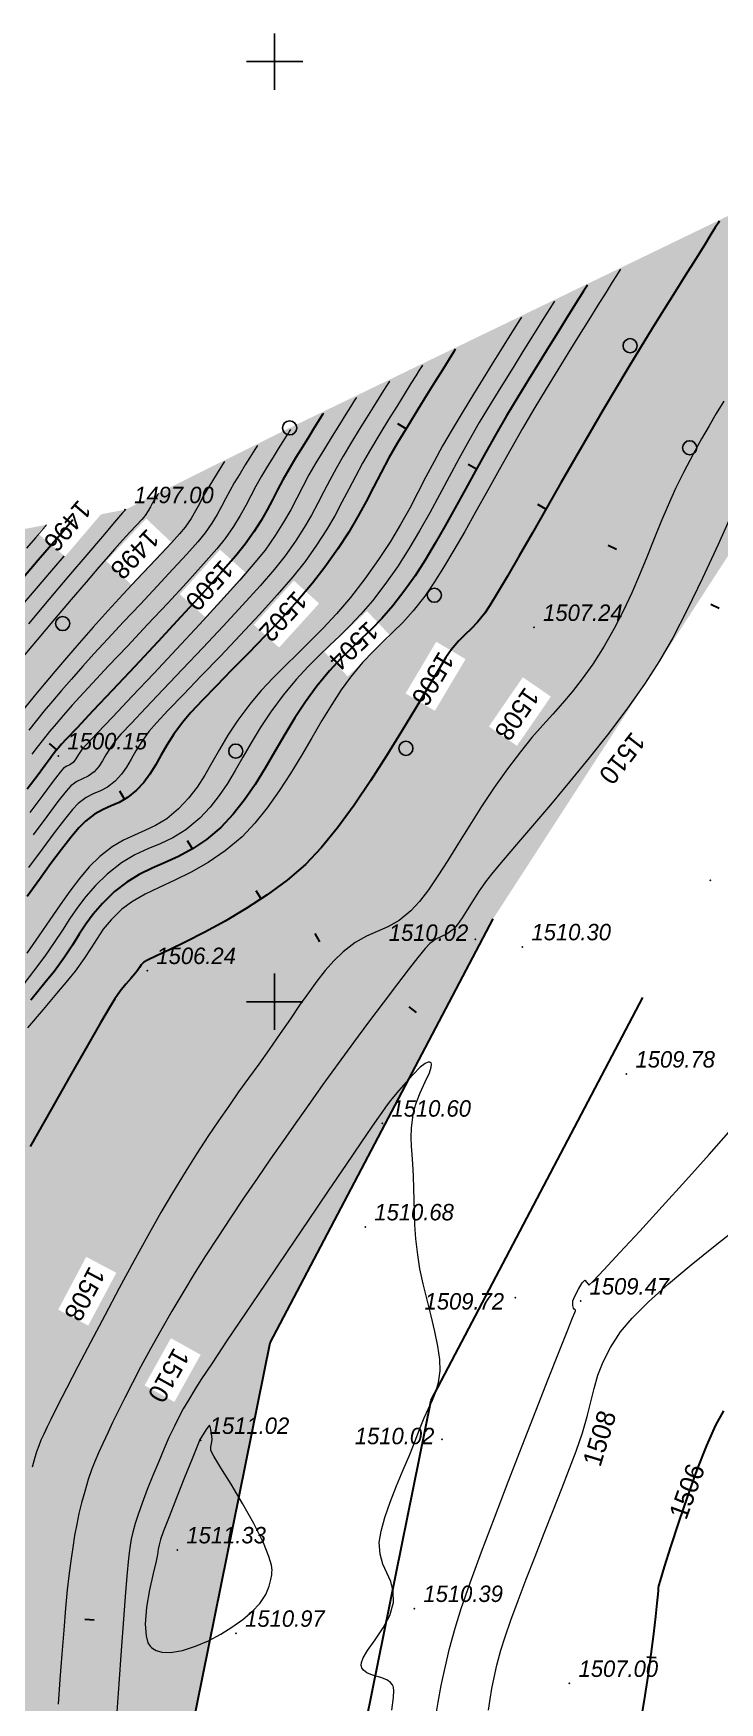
# Model space of a CAD drawing. Header units: millimetres. Extents: x 474337 to 1180020, y 4124662 to 4776603.
# Drawn here: x 911457 to 947962, y 4556261 to 4645040 of the extents above; entities that cross this region are included whole.
import ezdxf

# ---------------------------------------------------------------- set-up
doc = ezdxf.new("R2010")
doc.units = ezdxf.units.MM
doc.header["$PDMODE"] = 32
doc.header["$PDSIZE"] = 0.33
for name, color, linetype in [('(001) Сетка', 92, 'Continuous'), ('(004) Точки рельефа', 7, 'Continuous'), ('(031) Горизонтали', 42, 'Continuous'), ('(038) Деревья', 7, 'Continuous')]:
    doc.layers.add(name, color=color, linetype=linetype)
doc.layers.add('(032) Горизонтали утолщенные', color=32, linetype='Continuous', lineweight=30)
doc.layers.add('(042) Бергштрих11', color=32, linetype='Continuous', lineweight=30)
doc.styles.add('D-431', font='')
doc.styles.add('P-131', font='')
doc.styles.get('D-431').set_extended_font_data('D431', italic=True)
doc.styles.get('P-131').set_extended_font_data('P131')

# ---------------------------------------------------------------- blocks, each defined once
blk = doc.blocks.new('d')
at = {"layer": '(038) Деревья'}
blk.add_ellipse((0, 0), major_axis=(0.265, 0.265), ratio=1, start_param=5.497787, end_param=11.780972, dxfattribs=at)
blk = doc.blocks.new('Setka')
at = {"layer": '(001) Сетка'}
for p, q in [((0, 1.5), (0, -1.5)), ((-1.5, 0), (1.5, 0))]:
    blk.add_line(p, q, dxfattribs=at)

msp = doc.modelspace()

# ---------------------------------------------------------------- hatches: boundary and pattern name
at = {"lineweight": 30}
h = msp.add_hatch(color=74, dxfattribs=at)
h.dxf.hatch_style = 1
h.paths.add_polyline_path([(633175, 4349371), (632445, 4350958), (636357, 4352757), (637141, 4351054), (640648, 4352543), (648947, 4356956), (669587, 4356956), (677876, 4361936), (686916, 4370366), (689024, 4372969), (689326, 4374683), (688120, 4377668), (687868, 4380547), (691128, 4386945), (699101, 4396791), (709954, 4406912), (729810, 4426767), (742406, 4440276), (758684, 4456553), (772811, 4469273), (783394, 4478802), (785866, 4481107), (794074, 4490889), (799709, 4497372), (803431, 4500076), (805225, 4502291), (806413, 4502565), (810168, 4501629), (811415, 4501716), (813289, 4504601), (813465, 4507957), (812972, 4511068), (818452, 4519193), (823656, 4525620), (832236, 4532567), (844049, 4539949), (853922, 4545649), (876870, 4557851), (908020, 4557851), (917859, 4544794), (924047, 4575388), (935917, 4597951), (965442, 4643567), (925088, 4624056), (916353, 4619712), (892616, 4615150), (870021, 4612401), (847687, 4604139), (831189, 4600503), (795360, 4594192), (785632, 4597934), (778244, 4576750), (768574, 4559771), (754716, 4534815), (737097, 4503664), (720556, 4477258), (698516, 4449781), (678903, 4431955), (663271, 4417420), (630887, 4381491), (612878, 4367449), (597764, 4350308), (601698, 4342800), (603635, 4339695), (581991, 4325721), (577817, 4320688), (569860, 4303729), (566258, 4292434), (567003, 4287025), (569794, 4277604), (568791, 4289068), (570228, 4292149), (573306, 4295568), (590395, 4304275), (594338, 4310347), (599670, 4313551), (605802, 4315080), (607943, 4326094), (611205, 4332781), (613371, 4335024), (616991, 4338773), (615686, 4344424), (632566, 4349112)])

# ---------------------------------------------------------------- linework, layer by layer
at = {"layer": '(004) Точки рельефа', "linetype": 'ByBlock', "lineweight": -2}
for p in [(916338, 4619705, 1495486), (938091, 4613443, 1505725), (912786, 4606609, 1498642), (947466, 4600003, 1509263), (934966, 4596863, 1508515), (937470, 4596457, 1508794), (917518, 4595194, 1504731), (943004, 4589688, 1508265), (930023, 4587077, 1509093), (929113, 4581561, 1509174), (937090, 4577797, 1508205), (940562, 4577617, 1507962), (920356, 4570204, 1509510), (933191, 4570260, 1508507), (919113, 4564381, 1509823), (931722, 4561265, 1508881), (922240, 4559945, 1509464), (939976, 4557279, 1505487)]:
    msp.add_point(p, dxfattribs=at)
at = {"layer": '(031) Горизонтали', "color": 42, "linetype": 'Continuous', "lineweight": 0}
for points, elevation in [([(928639, 4625683), (928590, 4625604), (928488, 4625440), (928322, 4625174), (928077, 4624783), (927735, 4624236), (927356, 4623624), (926939, 4622946), (926489, 4622201), (926118, 4621553), (925789, 4620934), (925474, 4620322), (925144, 4619698), (924771, 4619043), (924326, 4618338), (923782, 4617562), (923243, 4616891), (922437, 4615963), (921430, 4614844), (920288, 4613601), (919076, 4612298), (917860, 4611003), (916707, 4609781), (915682, 4608698), (914850, 4607820), (914279, 4607214), (914032, 4606945), (913854, 4606682), (913723, 4606457), (913570, 4606264), (913396, 4606143), (913234, 4606073), (913057, 4605955), (912890, 4605750), (912516, 4605261), (911965, 4604530), (911268, 4603601)], 1498990), ([(921618, 4622271), (921587, 4622220), (921518, 4622111), (921404, 4621928), (921230, 4621650), (920980, 4621245), (920695, 4620776), (920478, 4620391), (920287, 4620023), (920088, 4619647), (919848, 4619243), (919533, 4618785), (919237, 4618420), (918812, 4617947), (918279, 4617377), (917655, 4616721), (916961, 4615991), (916215, 4615196), (915437, 4614350), (914644, 4613462), (913894, 4612602), (913218, 4611822), (912602, 4611104), (912033, 4610429), (911495, 4609781), (910974, 4609142)], 1496990), ([(918108, 4620565), (918094, 4620542), (918062, 4620492), (918008, 4620406), (917923, 4620269), (917798, 4620064), (917683, 4619853), (917570, 4619642), (917409, 4619397), (917229, 4619183), (916949, 4618883), (916595, 4618511), (916193, 4618082), (915770, 4617612), (915448, 4617242), (914932, 4616645), (914258, 4615860), (913463, 4614929), (912584, 4613893), (911656, 4612791), (910717, 4611666)], 1495990), ([(914954, 4619440), (914866, 4619335), (914677, 4619110), (914357, 4618734), (913873, 4618167), (913184, 4617364), (912421, 4616473), (911601, 4615513), (910741, 4614501)], 1494990), ([(916353, 4619712), (916352, 4619712), (916351, 4619710), (916350, 4619708), (916198, 4619532), (915775, 4619039), (915125, 4618280), (914295, 4617309), (913332, 4616176), (912281, 4614935), (911189, 4613636)], 1495490), ([(912162, 4618904), (912072, 4618797), (911882, 4618571), (911567, 4618202), (911098, 4617655)], 1493990)]:
    msp.add_lwpolyline(points, dxfattribs=dict(at, elevation=elevation))
at = {"layer": '(031) Горизонтали', "color": 42, "linetype": 'Continuous', "lineweight": 0, "elevation": 1509490}
msp.add_lwpolyline([(920964, 4570245), (920963, 4570297), (920955, 4570407), (920935, 4570572), (920903, 4570761), (920877, 4570880), (920851, 4570957), (920820, 4571014), (920692, 4570835), (920468, 4570498), (920344, 4570309), (920317, 4570260), (920291, 4570210), (920179, 4569932), (919895, 4569221), (919504, 4568242), (919074, 4567160), (918672, 4566140), (918364, 4565347), (918218, 4564945), (918144, 4564659), (918103, 4564426), (918065, 4564131), (917986, 4563781), (917825, 4563121), (917639, 4562266), (917481, 4561330), (917408, 4560429), (917448, 4559810), (917554, 4559444), (917668, 4559261), (917738, 4559191), (917817, 4559131), (917992, 4559037), (918293, 4558952), (918753, 4558933), (919397, 4559037), (920082, 4559255), (920772, 4559553), (921428, 4559901), (922014, 4560267), (922600, 4560683), (923100, 4561100), (923510, 4561538), (923825, 4562019), (924005, 4562451), (924096, 4562809), (924136, 4563066), (924149, 4563201), (924151, 4563310), (924119, 4563565), (923990, 4564025), (923694, 4564755), (923180, 4565784), (922580, 4566855), (921973, 4567873), (921437, 4568743), (921052, 4569372), (920895, 4569663), (920894, 4569866), (920938, 4570034), (920964, 4570245)], close=True, dxfattribs=at)
at = {"layer": '(042) Бергштрих11', "color": 32, "linetype": 'Continuous', "lineweight": 30}
for p, q in [((931281, 4624009, 1500490), (930853, 4624267, 1500490)), ((935021, 4621862, 1502490), (934583, 4622103, 1502490)), ((938723, 4619738, 1504490), (938289, 4619987, 1504490)), ((942480, 4617582, 1506490), (942032, 4617804, 1506490)), ((947943, 4614448, 1508490), (947494, 4614668, 1508490)), ((912706, 4606944, 1498490), (912322, 4607265, 1498490)), ((916312, 4604311, 1500490), (916063, 4604745, 1500490)), ((919927, 4601672, 1502490), (919650, 4602088, 1502490)), ((923573, 4599010, 1504490), (923300, 4599429, 1504490)), ((926698, 4596729, 1506490), (926446, 4597161, 1506490)), ((931845, 4592971, 1508490), (931448, 4593275, 1508490)), ((914687, 4560653, 1508490), (914189, 4560690, 1508490)), ((944095, 4558704, 1504490), (944593, 4558657, 1504490))]:
    msp.add_line(p, q, dxfattribs=at)

# ---------------------------------------------------------------- block references
at = {"layer": '(001) Сетка', "xscale": 999.9999999813735, "yscale": 999.9999999813735, "zscale": 999.9999999813735}
for p in [(924291, 4643540, -1510), (924291, 4593540, -1510)]:
    msp.add_blockref('Setka', p, dxfattribs=at)
at = {"layer": '(038) Деревья', "linetype": 'Continuous', "xscale": 999.9999999813735, "yscale": 999.9999999813735, "zscale": 999.9999999813735}
for p in [(943200, 4628429, -1510), (925088, 4624056, -1510), (946369, 4623000, -1510), (932786, 4615159, -1510), (913014, 4613651, -1510), (922221, 4606865, -1510), (931276, 4607016, -1510)]:
    msp.add_blockref('d', p, dxfattribs=at)

# ---------------------------------------------------------------- texts
at = {"layer": '(004) Точки рельефа', "linetype": 'ByBlock', "char_height": 875, "attachment_point": 4, "rotation": 0, "style": 'D-431'}
for s, insert in [('1497.00', (916819, 4620484, 1495486)), ('1507.24', (938572, 4614222, 1505725)), ('1500.15', (913267, 4607388, 1498642)), ('1510.02', (930361, 4597205, 1508515)), ('1510.30', (937952, 4597236, 1508794)), ('1506.24', (918000, 4595973, 1504731)), ('1509.78', (943486, 4590467, 1508265)), ('1510.60', (930505, 4587856, 1509093)), ('1510.68', (929595, 4582340, 1509174)), ('1509.47', (941044, 4578396, 1507962)), ('1509.72', (932266, 4577597, 1508205)), ('1511.02', (920838, 4570983, 1509510)), ('1510.02', (928555, 4570434, 1508507)), ('1511.33', (919595, 4565160, 1509823)), ('1510.39', (932204, 4562044, 1508881)), ('1510.97', (922722, 4560724, 1509464)), ('1507.00', (940458, 4558058, 1505487))]:
    msp.add_mtext(s, dxfattribs=dict(at, insert=insert))

# ---------------------------------------------------------------- next in the draw order: wipeouts: each hides what was drawn before it
for points, z in [([(913782, 4620762), (911761, 4618387), (913140, 4617213), (915161, 4619588)], 1494490), ([(921384, 4617583), (919247, 4615211), (920592, 4613999), (922730, 4616371)], 1498490), ([(925313, 4615935), (923186, 4613591), (924527, 4612374), (926654, 4614718)], 1500490), ([(932887, 4612684), (931258, 4609936), (932815, 4609012), (934445, 4611760)], 1504490), ([(937494, 4610794), (935691, 4608177), (937183, 4607150), (938985, 4609767)], 1506490), ([(943200, 4608426), (941436, 4606159), (942866, 4605047), (944629, 4607315)], 1508490), ([(914268, 4579970), (912776, 4577164), (914375, 4576314), (915867, 4579120)], 1506490), ([(918771, 4575644), (917375, 4573133), (918958, 4572253), (920354, 4574764)], 1508490), ([(941879, 4568353), (942804, 4571393), (941072, 4571921), (940146, 4568880)], 1506490), ([(946426, 4565516), (947518, 4568518), (945816, 4569137), (944724, 4566135)], 1504490)]:
    msp.add_wipeout(points).translate(0, 0, z).dxf.layer = '(032) Горизонтали утолщенные'

# ---------------------------------------------------------------- next in the draw order: linework, layer by layer
at = {"layer": '(031) Горизонтали', "color": 42, "linetype": 'Continuous', "lineweight": 0}
for points, elevation in [([(930524, 4555863), (930617, 4556531), (930635, 4556901), (930618, 4557070), (930600, 4557129), (930561, 4557205), (930459, 4557333), (930258, 4557476), (929932, 4557605), (929499, 4557729), (929192, 4557852), (929016, 4557986), (928936, 4558106), (928910, 4558177), (928899, 4558243), (928910, 4558388), (929003, 4558641), (929236, 4559035), (929632, 4559602), (930057, 4560231), (930414, 4560897), (930608, 4561579), (930602, 4562192), (930467, 4562704), (930264, 4563166), (930054, 4563632), (929899, 4564152), (929860, 4564780), (929955, 4565382), (930159, 4566113), (930444, 4566929), (930778, 4567787), (931132, 4568645), (931474, 4569460), (931774, 4570188), (932003, 4570787), (932246, 4571402), (932479, 4571899), (932691, 4572340), (932871, 4572782), (933007, 4573287), (933089, 4573914), (933076, 4574510), (932977, 4575214), (932816, 4575997), (932617, 4576830), (932402, 4577684), (932195, 4578529), (932020, 4579335), (931900, 4580073), (931809, 4580930), (931754, 4581677), (931725, 4582348), (931710, 4582981), (931700, 4583611), (931684, 4584276), (931651, 4584897), (931607, 4585409), (931568, 4585863), (931550, 4586311), (931568, 4586807), (931638, 4587402), (931638, 4587402), (931661, 4587535), (931721, 4587800), (931843, 4588194), (932041, 4588700), (932302, 4589277), (932521, 4589761), (932625, 4590057), (932641, 4590215), (932614, 4590285), (932588, 4590309), (932550, 4590327), (932459, 4590329), (932295, 4590258), (932033, 4590053), (931663, 4589674), (931275, 4589237), (930904, 4588821), (930605, 4588485), (930382, 4588205), (930190, 4587937), (929987, 4587640), (929728, 4587269), (929444, 4586860), (928882, 4586039), (928097, 4584887), (927143, 4583483), (926075, 4581910), (924949, 4580248), (923820, 4578577), (922742, 4576978), (921771, 4575533), (920961, 4574322), (920368, 4573425), (920047, 4572923), (919700, 4572344), (919431, 4571879), (919197, 4571446), (918958, 4570965), (918671, 4570354), (918414, 4569779), (918122, 4569091), (917816, 4568344), (917517, 4567588), (917246, 4566876), (917025, 4566260), (916874, 4565792), (916748, 4565329), (916663, 4564957), (916603, 4564612), (916551, 4564232), (916492, 4563755), (916438, 4563190), (916352, 4562128), (916245, 4560700), (916124, 4559036), (916001, 4557267), (915884, 4555522)], 1508990), ([(932847, 4555435), (932989, 4556276), (933155, 4557169), (933354, 4558120), (933595, 4559134), (933889, 4560219), (934218, 4561258), (934700, 4562637), (935299, 4564275), (935981, 4566089), (936711, 4567998), (937456, 4569920), (938180, 4571772), (938850, 4573472), (939431, 4574939), (939888, 4576091), (940141, 4576730), (940254, 4577017), (940288, 4577107), (940293, 4577119), (940289, 4577129), (940269, 4577152), (940226, 4577192), (940183, 4577239), (940153, 4577388), (940162, 4577638), (940264, 4577878), (940456, 4578245), (940658, 4578582), (940788, 4578733), (940894, 4578600), (941011, 4578459), (941236, 4578677), (941808, 4579280), (942657, 4580192), (943712, 4581338), (944903, 4582642), (946159, 4584028), (947409, 4585419), (948583, 4586740)], 1507990), ([(935667, 4555857), (935760, 4556449), (935851, 4557012), (935960, 4557598), (936110, 4558258), (936321, 4559045), (936546, 4559756), (936860, 4560651), (937244, 4561690), (937679, 4562832), (938148, 4564038), (938630, 4565269), (939109, 4566483), (939564, 4567641), (939978, 4568704), (940332, 4569630), (940668, 4570614), (940912, 4571477), (941103, 4572252), (941282, 4572972), (941490, 4573671), (941768, 4574384), (942157, 4575143), (942698, 4575982), (943308, 4576711), (944180, 4577574), (945248, 4578531), (946449, 4579542), (947719, 4580567), (948992, 4581564)], 1506990)]:
    msp.add_lwpolyline(points, dxfattribs=dict(at, elevation=elevation))
at = {"layer": '(032) Горизонтали утолщенные', "color": 32, "linetype": 'Continuous', "lineweight": 30}
for points, elevation in [([(913558, 4619172), (913465, 4619061), (913265, 4618824), (912931, 4618432), (912428, 4617845), (911719, 4617021), (910936, 4616109)], 1494490), ([(943752, 4555144), (943968, 4556412), (944157, 4557661), (944320, 4558845), (944455, 4559919), (944563, 4560839), (944641, 4561559), (944690, 4562036), (944708, 4562223), (944714, 4562348), (944726, 4562472), (944810, 4562758), (945034, 4563486), (945369, 4564548), (945788, 4565833), (946264, 4567233), (946770, 4568637), (947278, 4569935), (947761, 4571018), (948191, 4571776)], 1504490)]:
    msp.add_lwpolyline(points, dxfattribs=dict(at, elevation=elevation))
at = {"lineweight": 30, "elevation": 1453684}
for points in [[(917859, 4544794), (924047, 4575388), (935917, 4597951)], [(925098, 4535187), (932613, 4572339), (943882, 4593761)]]:
    msp.add_lwpolyline(points, dxfattribs=at)

# ---------------------------------------------------------------- next in the draw order: texts
at = {"layer": '(032) Горизонтали утолщенные', "style": 'P-131'}
for s, rotation, p in [('1496', 229.59489, (913866, 4620292, 1494490)), ('1500', 227.98093, (921455, 4617111, 1498490)), ('1502', 227.77812, (925382, 4615462, 1500490)), ('1506', 239.33389, (933049, 4612234, 1504490)), ('1508', 235.44759, (937625, 4610335, 1506490)), ('1510', 232.12957, (943304, 4607960, 1508490)), ('1508', 242.00134, (914451, 4579529, 1506490)), ('1510', 240.92338, (918946, 4575199, 1508490)), ('1508', 73.06688, (941615, 4568751, 1506490)), ('1506', 70.01528, (946183, 4565927, 1504490))]:
    msp.add_text(s, height=1000, rotation=rotation, dxfattribs=at).set_placement(p)

# ---------------------------------------------------------------- next in the draw order: wipeouts: each hides what was drawn before it
for points, z in [([(917464, 4619232), (915334, 4616976), (916651, 4615733), (918780, 4617989)], 1496490), ([(929203, 4614317), (926926, 4612157), (928172, 4610843), (930450, 4613003)], 1502490)]:
    msp.add_wipeout(points).translate(0, 0, z).dxf.layer = '(032) Горизонтали утолщенные'

# ---------------------------------------------------------------- next in the draw order: linework, layer by layer
at = {"layer": '(031) Горизонтали', "color": 42, "linetype": 'Continuous', "lineweight": 0}
for points, elevation in [([(942681, 4632506), (942612, 4632395), (942469, 4632164), (942242, 4631801), (941918, 4631282), (941477, 4630579), (940999, 4629814), (940484, 4628987), (939932, 4628098), (939347, 4627145), (938727, 4626129), (938075, 4625049), (937468, 4624017), (936851, 4622935), (936230, 4621826), (935612, 4620710), (935002, 4619611), (934406, 4618550), (933830, 4617548), (933280, 4616627), (932761, 4615809), (932280, 4615115), (931662, 4614329), (931106, 4613707), (930585, 4613185), (930072, 4612699), (929541, 4612184), (928966, 4611574), (928321, 4610804), (927832, 4610133), (927329, 4609355), (926810, 4608496), (926273, 4607580), (925716, 4606634), (925136, 4605681), (924532, 4604748), (923902, 4603859), (923244, 4603041), (922555, 4602316), (921661, 4601560), (920753, 4600943), (919853, 4600433), (918980, 4600002), (918154, 4599619), (917397, 4599254), (916727, 4598877), (916165, 4598457), (915596, 4597897), (915177, 4597392), (914842, 4596905), (914526, 4596398), (914159, 4595833), (913677, 4595172), (913273, 4594672), (912694, 4593979), (911975, 4593125), (911146, 4592142)], 1502990), ([(939170, 4630800), (939103, 4630692), (938963, 4630466), (938739, 4630107), (938417, 4629592), (937976, 4628887), (937493, 4628115), (936971, 4627275), (936410, 4626365), (935812, 4625386), (935179, 4624337), (934618, 4623374), (934086, 4622412), (933570, 4621451), (933059, 4620492), (932541, 4619534), (932003, 4618579), (931434, 4617626), (930823, 4616675), (930156, 4615727), (929490, 4614868), (928879, 4614155), (928306, 4613548), (927754, 4613006), (927208, 4612489), (926651, 4611954), (926066, 4611362), (925437, 4610670), (924749, 4609840), (924084, 4608949), (923521, 4608106), (923034, 4607307), (922599, 4606550), (922190, 4605832), (921781, 4605151), (921348, 4604504), (920866, 4603889), (920309, 4603303), (919564, 4602687), (918868, 4602257), (918199, 4601942), (917537, 4601665), (916862, 4601354), (916152, 4600934), (915388, 4600331), (914758, 4599721), (914239, 4599135), (913797, 4598557), (913395, 4597969), (912998, 4597352), (912568, 4596690), (912071, 4595966), (911471, 4595160), (910945, 4594494)], 1501990), ([(937415, 4629948), (937353, 4629847), (937224, 4629639), (937017, 4629308), (936720, 4628832), (936312, 4628181), (935867, 4627469), (935385, 4626693), (934867, 4625853), (934315, 4624950), (933730, 4623981), (933227, 4623111), (932772, 4622272), (932342, 4621448), (931917, 4620626), (931474, 4619790), (930992, 4618928), (930449, 4618024), (929824, 4617064), (929094, 4616033), (928320, 4615035), (927577, 4614164), (926862, 4613393), (926170, 4612696), (925500, 4612044), (924847, 4611411), (924209, 4610771), (923582, 4610095), (922963, 4609357), (922333, 4608508), (921809, 4607709), (921361, 4606957), (920958, 4606249), (920570, 4605582), (920165, 4604953), (919714, 4604359), (919185, 4603797), (918552, 4603272), (917960, 4602907), (917391, 4602638), (916828, 4602403), (916253, 4602139), (915650, 4601781), (915000, 4601269), (914432, 4600706), (913902, 4600089), (913390, 4599415), (912875, 4598683), (912336, 4597893), (911752, 4597042), (911103, 4596129)], 1501490), ([(932149, 4627389), (932096, 4627302), (931984, 4627123), (931805, 4626835), (931543, 4626417), (931182, 4625840), (930785, 4625202), (930352, 4624502), (929885, 4623739), (929385, 4622913), (928965, 4622182), (928589, 4621481), (928233, 4620793), (927874, 4620100), (927485, 4619387), (927044, 4618635), (926526, 4617829), (925907, 4616950), (925258, 4616131), (924433, 4615175), (923481, 4614125), (922455, 4613027), (921405, 4611925), (920384, 4610863), (919442, 4609887), (918630, 4609039), (918001, 4608366), (917604, 4607910), (917219, 4607379), (916914, 4606890), (916655, 4606439), (916409, 4606021), (916141, 4605636), (915816, 4605277), (915402, 4604952), (915020, 4604752), (914646, 4604594), (914258, 4604398), (913834, 4604080), (913536, 4603761), (913105, 4603229), (912559, 4602516), (911916, 4601654), (911195, 4600675)], 1499990), ([(930394, 4626536), (930347, 4626459), (930247, 4626299), (930088, 4626043), (929855, 4625672), (929535, 4625159), (929181, 4624592), (928796, 4623970), (928381, 4623291), (927937, 4622557), (927563, 4621907), (927229, 4621284), (926913, 4620672), (926593, 4620057), (926248, 4619422), (925856, 4618754), (925395, 4618037), (924845, 4617256), (924284, 4616552), (923515, 4615660), (922590, 4614631), (921561, 4613515), (920479, 4612361), (919397, 4611219), (918368, 4610138), (917444, 4609169), (916676, 4608361), (916116, 4607764), (915818, 4607428), (915534, 4607030), (915316, 4606669), (915129, 4606342), (914933, 4606043), (914693, 4605771), (914371, 4605529), (914074, 4605391), (913775, 4605253), (913445, 4605017), (913199, 4604737), (912762, 4604181), (912165, 4603394), (911437, 4602420)], 1499490), ([(948182, 4625478), (947786, 4624829), (947399, 4624176), (946995, 4623469), (946550, 4622657), (946041, 4621690), (945617, 4620828), (945221, 4619942), (944842, 4619037), (944469, 4618115), (944094, 4617180), (943705, 4616237), (943293, 4615288), (942847, 4614338), (942358, 4613391), (941816, 4612449), (941209, 4611500), (940649, 4610708), (940119, 4610029), (939603, 4609421), (939086, 4608841), (938551, 4608244), (937981, 4607588), (937361, 4606829), (936674, 4605926), (935968, 4604925), (935301, 4603918), (934670, 4602924), (934074, 4601964), (933510, 4601058), (932977, 4600226), (932472, 4599487), (931994, 4598861), (931540, 4598368), (930908, 4597856), (930319, 4597518), (929752, 4597269), (929181, 4597022), (928583, 4596691), (927934, 4596190), (927442, 4595711), (926980, 4595191), (926532, 4594626), (926084, 4594013), (925621, 4593347), (925129, 4592624), (924591, 4591840), (923994, 4590990), (923443, 4590223), (922907, 4589478), (922377, 4588739), (921846, 4587986), (921304, 4587201), (920743, 4586366), (920154, 4585464), (919529, 4584475), (918860, 4583381), (918243, 4582330), (917546, 4581096), (916797, 4579736), (916023, 4578305), (915251, 4576858), (914509, 4575449), (913823, 4574136), (913221, 4572972), (912730, 4572013), (912377, 4571314), (912189, 4570931), (912005, 4570535), (911861, 4570217), (911741, 4569923), (911626, 4569595), (911499, 4569178), (911393, 4568778)], 1506990), ([(925129, 4623977), (925094, 4623921), (925021, 4623803), (924902, 4623613), (924727, 4623334), (924483, 4622943), (924211, 4622506), (923914, 4622021), (923592, 4621489), (923286, 4620951), (923017, 4620437), (922751, 4619925), (922458, 4619392), (922104, 4618815), (921658, 4618174), (921209, 4617620), (920507, 4616821), (919617, 4615841), (918603, 4614744), (917529, 4613594), (916461, 4612456), (915461, 4611395), (914594, 4610474), (913926, 4609758), (913519, 4609311), (913054, 4608778), (912661, 4608320), (912314, 4607905), (911989, 4607505), (911659, 4607086), (911367, 4606702)], 1497990), ([(923373, 4623124), (923340, 4623070), (923269, 4622956), (923152, 4622768), (922977, 4622489), (922729, 4622091), (922451, 4621639), (922143, 4621133), (921899, 4620702), (921683, 4620291), (921471, 4619881), (921236, 4619454), (920953, 4618993), (920596, 4618479), (920210, 4618005), (919622, 4617341), (918882, 4616536), (918042, 4615636), (917150, 4614689), (916258, 4613744), (915416, 4612846), (914673, 4612044), (914081, 4611386), (913480, 4610697), (912949, 4610084), (912473, 4609526), (912036, 4609003), (911621, 4608497), (911212, 4607987)], 1497490), ([(948709, 4619685), (947884, 4617849), (947052, 4616061), (946239, 4614389), (945467, 4612900), (944761, 4611663), (943965, 4610434), (943054, 4609145), (942063, 4607828), (941027, 4606512), (939983, 4605230), (938967, 4604013), (938014, 4602891), (937160, 4601896), (936442, 4601059), (935894, 4600411), (935554, 4599983), (935168, 4599430), (934831, 4598904), (934532, 4598422), (934264, 4597998), (934019, 4597646), (933787, 4597382), (933466, 4597141), (933171, 4597003), (932873, 4596866), (932545, 4596632), (932305, 4596372), (931912, 4595898), (931391, 4595238), (930765, 4594424), (930056, 4593487), (929288, 4592459), (928484, 4591369), (927667, 4590249), (926861, 4589130), (926196, 4588197), (925505, 4587221), (924796, 4586211), (924076, 4585178), (923355, 4584132), (922641, 4583083), (921941, 4582041), (921264, 4581017), (920618, 4580020), (920012, 4579062), (919453, 4578152), (918822, 4577088), (918232, 4576057), (917684, 4575071), (917181, 4574139), (916726, 4573271), (916320, 4572478), (915968, 4571768), (915670, 4571153), (915430, 4570643), (915147, 4570035), (914919, 4569538), (914727, 4569093), (914553, 4568641), (914379, 4568125), (914187, 4567485), (914023, 4566888), (913883, 4566317), (913761, 4565747), (913652, 4565155), (913550, 4564517), (913450, 4563807), (913345, 4563003), (913262, 4562261), (913168, 4561277), (913068, 4560114), (912967, 4558834), (912870, 4557499), (912783, 4556170)], 1507990)]:
    msp.add_lwpolyline(points, dxfattribs=dict(at, elevation=elevation))
at = {"layer": '(032) Горизонтали утолщенные', "color": 32, "linetype": 'Continuous', "lineweight": 30}
for points, elevation in [([(947946, 4635065), (947877, 4634953), (947731, 4634717), (947495, 4634338), (947149, 4633784), (946672, 4633022), (946151, 4632189), (945592, 4631292), (945000, 4630339), (944381, 4629337), (943741, 4628295), (943085, 4627219), (942421, 4626118), (941773, 4625026), (941058, 4623802), (940300, 4622490), (939523, 4621135), (938748, 4619782), (938000, 4618475), (937301, 4617259), (936675, 4616179), (936145, 4615279), (935735, 4614604), (935467, 4614198), (935085, 4613723), (934748, 4613371), (934423, 4613062), (934078, 4612716), (933679, 4612251), (933402, 4611843), (932981, 4611152), (932435, 4610231), (931784, 4609132), (931047, 4607907), (930244, 4606609), (929395, 4605289), (928518, 4604000), (927635, 4602793), (926764, 4601721), (925924, 4600836), (924961, 4600005), (923898, 4599222), (922782, 4598494), (921659, 4597830), (920574, 4597238), (919573, 4596727), (918703, 4596303), (918008, 4595977), (917536, 4595755), (917331, 4595645), (917194, 4595498), (917104, 4595360), (916987, 4595191), (916847, 4595026), (916633, 4594781), (916368, 4594469), (916077, 4594102), (915786, 4593695), (915540, 4593289), (915035, 4592421), (914313, 4591167), (913419, 4589603), (912397, 4587804), (911290, 4585846)], 1504490), ([(940926, 4631653), (940861, 4631549), (940728, 4631334), (940516, 4630995), (940214, 4630511), (939802, 4629854), (939356, 4629140), (938875, 4628368), (938360, 4627538), (937814, 4626649), (937235, 4625701), (936627, 4624693), (936070, 4623743), (935521, 4622769), (934977, 4621782), (934438, 4620793), (933902, 4619812), (933367, 4618851), (932833, 4617920), (932298, 4617031), (931760, 4616195), (931218, 4615421), (930574, 4614595), (929989, 4613925), (929441, 4613361), (928910, 4612851), (928375, 4612343), (927814, 4611787), (927208, 4611130), (926535, 4610322), (925927, 4609496), (925363, 4608632), (924828, 4607744), (924308, 4606849), (923789, 4605962), (923256, 4605100), (922695, 4604276), (922092, 4603508), (921432, 4602810), (920662, 4602161), (919913, 4601662), (919182, 4601271), (918469, 4600943), (917773, 4600635), (917093, 4600304), (916428, 4599904), (915777, 4599394), (915134, 4598770), (914643, 4598204), (914251, 4597665), (913901, 4597123), (913542, 4596546), (913117, 4595904), (912574, 4595166), (912073, 4594536), (911327, 4593615)], 1502490), ([(933905, 4628242), (933845, 4628146), (933721, 4627946), (933522, 4627626), (933231, 4627162), (932830, 4626522), (932388, 4625813), (931907, 4625035), (931389, 4624187), (930834, 4623269), (930367, 4622457), (929949, 4621679), (929554, 4620914), (929154, 4620144), (928723, 4619351), (928233, 4618516), (927657, 4617620), (926969, 4616645), (926301, 4615792), (925524, 4614885), (924673, 4613947), (923779, 4612999), (922876, 4612065), (921997, 4611167), (921177, 4610328), (920446, 4609571), (919840, 4608918), (919391, 4608392), (918930, 4607765), (918555, 4607180), (918237, 4606635), (917946, 4606125), (917652, 4605649), (917327, 4605202), (916939, 4604784), (916462, 4604398), (916019, 4604143), (915592, 4603956), (915162, 4603770), (914712, 4603520), (914223, 4603143), (913873, 4602784), (913447, 4602275), (912951, 4601636), (912393, 4600886), (911781, 4600044), (911121, 4599130)], 1500490), ([(926884, 4624830), (926842, 4624763), (926754, 4624621), (926612, 4624393), (926402, 4624058), (926109, 4623590), (925784, 4623065), (925427, 4622484), (925040, 4621845), (924722, 4621290), (924441, 4620758), (924170, 4620234), (923887, 4619699), (923567, 4619138), (923186, 4618533), (922720, 4617868), (922225, 4617257), (921445, 4616362), (920447, 4615255), (919302, 4614007), (918079, 4612687), (916846, 4611367), (915673, 4610117), (914628, 4609009), (913781, 4608112), (913200, 4607497), (912956, 4607236), (912786, 4607040), (912651, 4606879), (912524, 4606719), (912421, 4606581), (912342, 4606468), (912241, 4606328), (912084, 4606117), (911704, 4605607), (911134, 4604845)], 1498490)]:
    msp.add_lwpolyline(points, dxfattribs=dict(at, elevation=elevation))

# ---------------------------------------------------------------- next in the draw order: texts
at = {"layer": '(032) Горизонтали утолщенные', "style": 'P-131'}
for s, rotation, p in [('1498', 226.6542, (917523, 4618758, 1496490)), ('1504', 223.47884, (929237, 4613841, 1502490))]:
    msp.add_text(s, height=1000, rotation=rotation, dxfattribs=at).set_placement(p)

doc.saveas('drawing.dxf')
